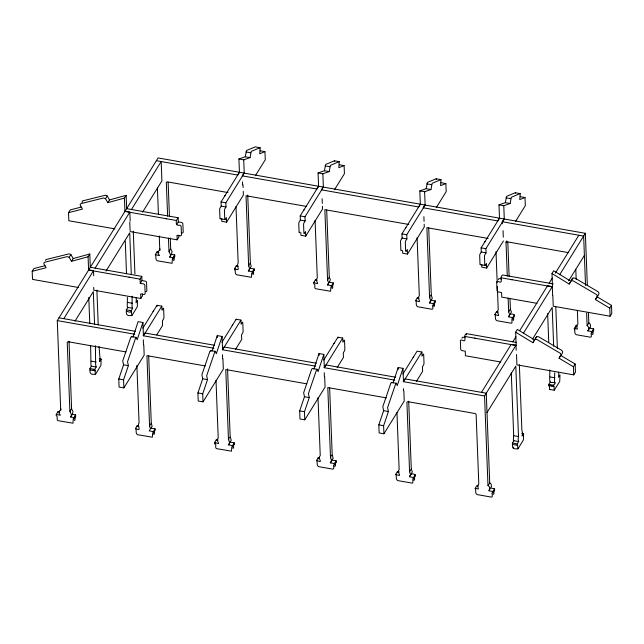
<?xml version="1.0" encoding="UTF-8"?>
<svg xmlns="http://www.w3.org/2000/svg" width="644" height="644" viewBox="0 0 644 644"><rect width="100%" height="100%" fill="white"/><g stroke="black" fill="none" stroke-linecap="round" stroke-linejoin="round"><path stroke-width="0.97" d="M462.07 338.261L462.07 338.06A1.417 1.087 31.8 0 1 463.374 337.271L465.161 337.585M498.408 279.617L498.408 279.424A1.417 1.087 31.8 0 1 499.72 278.627L501.507 278.941M45.523 260.442L45.957 259.588L69.15 253.833L70.88 254.549L73.191 258.542L71.476 261.311L69.174 257.318L67.242 256.618L44.678 262.245C42.142 263.146 46.054 266.519 46.07 267.751L32.2 271.309L32.514 279.391L78.568 287.514M91.416 366.17L89.935 368.577L89.983 369.914L94.781 370.759L94.724 369.423L96.214 367.016L91.311 366.162L90.949 365.325L90.635 345.812M96.173 367.024L95.658 364.931L95.393 345.715M513.888 440.705L512.399 443.112L512.455 444.449L517.253 445.294L517.196 443.958L518.686 441.551L513.775 440.697L513.365 439.321L513.687 435.529L511.28 372.932M518.686 441.551L518.13 439.466L518.484 436.374L515.788 366.13L487.001 412.571M516.617 342.503L466.409 333.64C462.247 335.484 468.204 343.26 461.668 340.032A1.417 1.087 31.8 0 0 460.355 340.829L460.669 349.112A1.626 1.248 31.8 0 0 462.247 350.65L465.25 351.173L465.427 355.762L500.702 361.984M466.409 333.64L466.441 334.824M553.252 283.907L502.747 274.996C498.585 276.848 504.542 284.624 498.005 281.396A1.417 1.087 31.8 0 0 496.693 282.185L497.007 290.476A1.626 1.248 31.8 0 0 498.585 292.006L501.587 292.537L501.765 297.117L537.04 303.34M75.646 414.833L73.931 417.594L70.671 417.022L72.386 414.253L75.646 414.833L75.694 416.169L73.98 418.93L73.255 418.809L72.997 423.205L57.904 420.637L57.268 419.985L57.075 416.072L56.294 415.807L56.245 414.478L60.391 415.203L59.208 413.496L59.353 411.097A2.93 2.254 31.8 0 1 60.238 410.365L60.705 410.107L57.284 320.599L156.371 160.702L237.725 175.055L239.439 172.294L238.924 158.979L245.251 156.782L246.555 150.463L255.282 146.856L260.208 147.806L259.701 153.747L264.966 151.662L265.28 159.744L255.386 175.699M238.924 158.979L243.722 159.825L250.049 157.635L251.281 151.372L260.079 147.701M243.947 173.091L242.241 175.852L316.872 189.03L318.587 186.261L318.072 172.938L324.399 170.749L325.703 164.421L334.429 160.815L339.227 161.66L338.841 167.706L344.105 165.621L344.419 173.711L334.534 189.666M318.072 172.938L322.869 173.791L329.197 171.594L330.428 165.331L339.227 161.66M323.095 187.058L321.38 189.819L418.624 206.974L420.339 204.212L419.824 190.89L426.151 188.7L427.455 182.373L436.181 178.766L440.979 179.612L440.593 185.657L445.865 183.572L446.171 191.662L436.286 207.618M419.824 190.89L424.621 191.735L430.949 189.545L432.18 183.282L440.979 179.612M480.593 264.346A1.626 0.475 -80 0 1 479.997 263.968L479.683 255.676A1.417 0.419 -80 0 1 480.126 253.865L481.261 252.013L481.108 247.835L499.486 218.171L498.979 204.856L505.307 202.659L506.611 196.331L515.337 192.725L520.255 193.683L519.748 199.616L525.013 197.539L525.327 205.621L515.442 221.576M498.979 204.856L503.777 205.702L510.104 203.504L511.336 197.249L520.135 193.578M60.85 408.795L60.786 410.115M159.945 248.898L159.881 250.218M127.423 297.375L127.262 304.62A5.772 1.699 -80 0 0 127.335 306.568L127.689 307.438L132.608 308.307C130.201 311.817 132.342 313.346 126.369 311.141L126.321 309.861L127.81 307.462M132.141 296.24L132.06 305.465A5.772 1.699 -80 0 0 132.133 307.413L132.608 308.307M549.815 369.922L549.735 379.147A5.772 1.699 -80 0 0 549.807 381.095C550.04 384.331 558.565 380.322 553.631 385.168L553.655 386.553L548.841 385.667L548.793 384.388L550.282 381.989M554.693 372.755L554.532 379.992A5.772 1.699 -80 0 0 554.605 381.94L555.031 382.834M132.986 337.102L138.122 321.638L142.92 322.483L143.435 335.798L161.821 306.133L157.023 305.288L142.863 328.134M142.92 322.483L137.18 339.774L136.262 337.416L131.465 336.562L130.772 337.303L122.738 360.865L123.576 364.81L118.77 378.978L119.084 387.068L123.881 387.913L144.175 355.158L143.781 344.838M212.126 351.069L217.269 335.605L222.067 336.45L222.574 349.764L240.961 320.092L236.163 319.247L222.003 342.101M222.067 336.45L216.32 353.733L215.402 351.374L210.612 350.529L209.912 351.262L201.886 374.824L202.723 378.769L197.917 392.945L198.223 401.027L203.021 401.872L223.323 369.117L222.921 358.797M313.878 369.02L319.022 353.548L323.819 354.401L324.334 367.708L342.713 338.044L337.915 337.198L323.755 360.044M323.819 354.401L318.072 371.685L317.162 369.326L312.364 368.481L311.664 369.213L303.638 392.776L304.475 396.72L299.669 410.888L299.983 418.978L304.781 419.824L325.075 387.068L324.681 376.748M393.033 382.979L398.177 367.515L402.975 368.36L403.482 381.675L421.868 352.01L417.071 351.165L402.911 374.011M402.975 368.36L397.227 385.643L396.31 383.285L391.52 382.439L390.819 383.18L382.794 406.742L383.631 410.679L378.825 424.855L379.131 432.937L383.929 433.782L404.231 401.035L403.828 390.715M123.881 387.913L123.568 379.823L128.373 365.655L127.536 361.711L135.562 338.148L136.262 337.416M203.021 401.872L202.715 393.79L207.513 379.614L206.684 375.669L214.71 352.107L215.402 351.374M304.781 419.824L304.467 411.733L309.273 397.565L308.436 393.621L316.462 370.059L317.162 369.326M383.929 433.782L383.623 425.7L388.421 411.524L387.591 407.588L395.617 384.025L396.31 383.285M220.546 218.469A1.626 0.475 -80 0 1 219.95 218.091L219.636 209.799A1.417 0.419 -80 0 1 220.079 207.988L221.214 206.144L221.053 201.958L239.439 172.294M243.722 159.825L244.237 173.139L225.851 202.804L226.012 206.99L224.877 208.833A1.417 0.419 -80 0 0 224.434 210.644L224.748 218.936A1.626 0.475 -80 0 0 225.344 219.314L226.414 217.592L226.591 222.172L221.794 221.327L221.689 218.574M318.579 186.253L300.201 215.925L300.354 220.103L299.219 221.947A1.417 0.419 -80 0 0 298.776 223.758L299.09 232.057A1.626 0.475 -80 0 0 299.685 232.436L299.871 232.138M322.869 173.791L323.377 187.098L304.99 216.77L305.151 220.948L304.016 222.8A1.417 0.419 -80 0 0 303.574 224.603L303.888 232.903A1.626 0.475 -80 0 0 304.483 233.281L305.562 231.55L305.731 236.131L300.933 235.285L300.829 232.532M401.502 250.291L401.445 250.387A1.626 0.475 -80 0 1 400.85 250.001L400.528 241.709A1.417 0.419 -80 0 1 400.971 239.898L402.106 238.055L401.953 233.869L420.339 204.204M424.621 191.735L425.137 205.05L406.75 234.714L406.903 238.9L405.768 240.743A1.417 0.419 -80 0 0 405.326 242.555L405.648 250.854A1.626 0.475 -80 0 0 406.243 251.232L407.314 249.502L407.491 254.082L402.693 253.237L402.589 250.484M481.736 264.451L481.841 267.204L486.639 268.049L486.47 263.46L485.391 265.191A1.626 0.475 -80 0 1 484.795 264.813L484.481 256.521A1.417 0.419 -80 0 1 484.924 254.71L486.059 252.867L485.898 248.681L504.284 219.016L503.777 205.702M218.211 439.989L216.352 439.667L214.637 442.428L214.694 443.772C217.286 443.676 214.235 448.24 216.69 448.659L231.51 451.178L231.776 446.783L232.556 446.928L234.303 444.102L234.255 442.822L230.093 442.09L228.379 444.851L232.54 445.592L234.255 442.822M234.303 444.102L233.627 444.046M317.299 280.1L315.439 279.77L313.725 282.531L313.781 283.875C316.373 283.779 313.322 288.343 315.785 288.762L330.597 291.281L330.863 286.894L331.652 287.031L333.391 284.205L333.342 282.925L329.462 282.241M559.105 358.249L560.956 354.933L560.53 353.427L536.782 339.444L534.882 339.469L532.854 342.697L515.659 332.167L517.374 329.406L534.56 339.935L536.597 336.707L538.287 336.595L561.801 350.4C564.796 352.469 559.531 356.011 559.105 358.249L573.434 366.782L573.748 374.872L516.915 364.842L516.52 354.522M595.442 299.613L597.294 296.296L596.867 294.791L573.554 281.058C569.199 281.162 572.717 276.485 575.269 278.288L598.139 291.764C601.142 293.825 595.869 297.375 595.442 299.613L609.779 308.146L610.085 316.228L553.252 306.206L552.858 295.886M224.579 196.331L225.006 195.583M303.718 210.29L304.153 209.542M405.47 228.242L405.905 227.493M484.626 242.208L485.061 241.46M553.59 385.233L548.793 384.388M156.371 160.702L158.086 157.933L585.348 233.313L587.36 285.566M56.245 414.478L57.952 411.709L59.82 412.039M174.733 254.935L173.019 257.697L169.758 257.125L171.473 254.356L174.733 254.935L174.782 256.272L173.067 259.033L172.351 258.912L172.085 263.307L157.265 260.788C154.93 259.765 156.589 256.111 155.333 254.581L157.047 251.812L158.907 252.142M70.671 417.022C73.319 414.237 67.58 411.355 71.621 409.093L69.013 341.24M169.758 257.125C172.407 254.348 166.667 251.458 170.708 249.196L170.274 238.071M150.946 428.123L155.107 428.856L155.164 430.192L153.449 432.953L152.628 432.816L152.37 437.212L137.55 434.692C135.216 433.621 136.85 429.951 135.498 428.461L137.204 425.692L138.444 425.909M254.203 268.959L252.488 271.728L248.326 270.987L250.041 268.226L254.203 268.959L254.251 270.295L252.537 273.064L251.724 272.927L251.458 277.314L236.638 274.795C234.311 273.724 235.937 270.053 234.585 268.564L236.3 265.803L238.28 266.149M234.633 269.9L235.495 268.516M155.107 428.856L153.401 431.625L149.239 430.884L150.406 428.928L149.561 425.926L151.276 423.156L148.684 355.915M248.326 270.987C251.571 269.12 246.531 265.103 250.363 263.259L247.739 195.019M214.694 443.772L215.547 442.388M228.379 444.851C231.784 442.879 226.221 438.991 230.19 437.083L227.557 368.843M329.181 282.193L327.474 284.954L328.641 283.006L327.563 279.955L329.277 277.186L326.685 209.944M331.676 286.974L331.628 285.695L333.342 282.925M424.847 205.009L423.14 207.771L497.772 220.932L499.486 218.171M336.168 460.798L334.453 463.567L330.292 462.819L332.006 460.058L336.168 460.798L336.216 462.142L334.502 464.904C331.853 463.865 335.395 469.428 332.851 469.146L318.603 466.634C316.204 465.596 317.854 461.941 316.55 460.412L318.265 457.643L319.424 457.844M435.255 300.909L433.541 303.67L429.379 302.93L431.094 300.16L435.255 300.909L435.304 302.245L433.597 305.006C430.941 303.968 434.483 309.531 431.939 309.257L417.69 306.745C415.291 305.707 416.942 302.052 415.638 300.515L417.352 297.745L419.252 298.083M330.292 462.819C333.592 460.879 328.343 456.862 332.199 454.946L329.615 387.672M429.379 302.93C432.679 300.981 427.431 296.964 431.287 295.049L428.703 227.775M502.36 223.742L502.28 221.729L503.994 218.968M507.295 276.083L505.999 242.249L506.852 240.864M409.882 476.085C409.817 473.034 416.016 473.3 415.364 476.093L413.649 478.862L412.788 478.709L412.893 482.573L412.401 483.145L397.742 480.593C395.336 479.563 397.026 475.852 395.698 474.362L397.404 471.601L399.304 471.931M508.969 316.188C508.905 313.137 515.111 313.403 514.451 316.196L512.737 318.965L511.883 318.812L511.98 322.676L511.489 323.248L496.838 320.696C494.423 319.666 496.121 315.963 494.785 314.473L496.5 311.704L498.392 312.042M415.308 474.757L413.593 477.526L409.455 476.777L410.606 474.676L409.584 471.786L411.299 469.025L408.69 401.164M514.403 314.86L512.688 317.629L508.543 316.88L509.702 314.787L508.68 311.889L510.386 309.128L509.992 298.921M484.546 395.971L403.192 381.626L404.907 378.857L486.26 393.21L489.698 482.726L490.189 483.145A2.93 2.254 31.8 0 1 491.147 484.208L491.485 486.695L490.414 487.999L494.56 488.74L492.853 491.501L488.699 490.768L489.77 489.456L489.44 486.969A2.93 2.254 31.8 0 0 488.474 485.914L487.983 485.487L484.546 395.971L515.981 345.256L511.183 344.411L481.462 392.365M585.348 233.313L559.652 274.779M494.56 488.74L494.616 490.068L492.901 492.837C490.454 491.984 493.876 497.393 491.372 497.104L477.115 494.592C474.709 493.594 476.399 489.907 475.159 488.377L476.874 485.616L478.42 485.89M593.655 328.843L591.941 331.604L587.787 330.871L589.501 328.11L593.655 328.843L593.704 330.179L591.989 332.94C589.542 332.087 592.963 337.496 590.459 337.206L576.211 334.695C573.804 333.697 575.495 330.018 574.255 328.488L575.961 325.719L577.515 325.993M574.303 329.825L575.591 327.748M488.039 485.632L489.754 482.871M587.787 330.871L588.858 329.567L588.527 327.08A2.93 2.254 31.8 0 0 587.57 326.017L587.127 325.743L588.841 322.974L588.391 312.356M489.126 490.076L489.979 488.691M32.2 271.309L33.915 268.54L45.008 265.698M114.906 228.878L68.852 220.755L68.538 212.665L70.252 209.904L81.353 207.054M69.174 257.318L70.88 254.549M107.814 202.667L109.528 199.906L126.144 195.341L124.429 198.102L107.814 202.667L105.511 198.674L107.226 195.913L105.495 195.196L82.303 200.952L82.094 202.554M89.798 253.978L90.313 267.292L141.793 276.373L140.078 279.142L88.598 270.061L88.091 256.747L89.798 253.978L73.191 258.542M63.788 318.675L93.509 270.722L88.711 269.876M95.111 268.137L129.847 212.085L125.049 211.24M131.448 209.501L161.169 161.547L161.91 180.908L142.549 212.15M75.002 321.147L93.316 291.595L94.579 324.528M106.01 271.108L129.71 232.87L131.312 274.682M130.136 231.566L177.172 239.858L176.995 235.277L179.998 235.809A1.626 1.248 31.8 0 0 181.479 234.819L181.157 226.519A1.417 1.087 31.8 0 0 179.765 225.255C174.725 226.471 175.844 219.773 178.13 217.736L126.651 208.656L126.144 195.341M93.694 287.385L93.799 290.203L140.835 298.502L140.658 293.914L143.66 294.445A1.626 1.248 31.8 0 0 145.142 293.455L144.82 285.163A1.417 1.087 31.8 0 0 143.427 283.891L140.247 283.32L141.962 280.551L141.793 276.373M176.585 224.676L178.299 221.914L178.13 217.736M89.983 369.914C89.846 372.973 90.128 375.066 95.602 374.188L100.939 365.381L101.124 359.111L99.2 358.772M126.385 311.173C126.111 314.32 126.651 316.357 131.996 315.463L137.309 306.713L137.51 300.386L136.029 302.777L136.367 299.243L135.828 297.592M101.124 359.111L99.635 361.501L99.989 359.28A5.772 1.699 -80 0 0 99.909 357.331L99.055 346.464M94.781 370.759L95.087 370.268L93.163 369.93M131.183 312.018L131.465 311.567L131.787 315.697M140.835 298.502L142.541 295.733L142.477 293.897M177.172 239.858L178.887 237.097L178.815 235.261M156.79 334.808L162.562 325.486L162.393 320.905L163.463 319.174A1.626 0.475 -80 0 0 163.962 317.025L163.64 308.742A1.417 0.419 -80 0 0 163.117 308.484L162.006 310.279L161.821 306.133M226.591 222.172L243.392 195.068L243.247 191.316M235.406 349.612L241.709 339.444L241.532 334.864L242.603 333.133A1.626 0.475 -80 0 0 243.102 330.992L242.78 322.7A1.417 0.419 -80 0 0 242.257 322.451L241.122 324.262L240.961 320.092M305.731 236.131L322.531 209.026L322.427 206.217M337.166 367.563L343.461 357.396L343.284 352.815L344.363 351.085A1.626 0.475 -80 0 0 344.854 348.943L344.54 340.652A1.417 0.419 -80 0 0 344.017 340.402L342.882 342.214L342.713 338.044M407.491 254.082L424.283 226.978L424.179 224.16M416.314 381.522L422.617 371.363L422.44 366.782L423.511 365.043A1.626 0.475 -80 0 0 424.01 362.902L423.688 354.619A1.417 0.419 -80 0 0 423.172 354.361L422.029 356.18L421.868 352.01M486.639 268.049L503.439 240.945M551.997 273.531L553.711 270.77L570.906 281.291L569.191 284.06L551.997 273.531L552.512 286.846L501.032 277.765M512.785 341.827L515.941 336.732M519.628 330.783L547.521 285.775L552.319 286.62L523.371 333.326M549.123 283.183L552.254 278.136M555.378 273.088L578.843 235.229M532.604 338.994L552.182 307.397L553.671 346.255M568.684 280.768L584.382 255.435M532.854 342.697L534.56 339.935M534.882 339.469L536.597 336.707M512.455 444.449C512.318 447.508 512.6 449.601 518.074 448.715L523.403 439.916L523.596 433.637L521.672 433.299M513.711 447.169L513.131 448.079M517.253 445.294L517.559 444.795L517.881 448.94M553.655 386.553L553.929 386.102L554.259 390.232L559.741 381.393L559.982 374.921L558.493 377.312L558.839 373.77L558.3 372.127M573.434 366.782L575.148 364.021L560.811 355.488M609.779 308.146L611.486 305.377L597.157 296.844M573.748 374.872L575.462 372.103L575.148 364.021M610.085 316.228L611.8 313.467L611.486 305.377M569.191 284.06L572.935 278.071M549.67 389.153L549.139 385.362M523.596 433.637L522.107 436.036L522.461 433.815A5.772 1.699 -80 0 0 522.381 431.866L521.898 430.635L519.362 364.657M153.071 311.664L153.505 311.02M232.21 325.631L232.645 324.978M333.962 343.574L334.397 342.93M413.118 357.541L413.553 356.889M171.473 254.356L172.077 251.474L170.708 249.196M72.386 414.253L72.989 411.371L71.621 409.093M329.478 282.048L330.332 279.528L329.277 277.186M505.999 242.249L506.876 241.766L568.588 252.649M250.154 268.178L251.208 266.27L250.363 263.259M151.066 428.075L152.121 426.167L151.276 423.156M230.206 442.042L231.26 440.134L230.278 437.163M431.198 300.128L432.261 298.285L431.319 295.194M589.598 328.062L590.572 326.798L590.242 324.31A2.93 2.254 31.8 0 0 589.284 323.248L588.841 322.974M510.257 314.111L511.408 312.018L510.386 309.128M411.162 474.008L412.321 471.915L411.299 469.025M332.006 460.058L333.173 458.174L332.224 455.091M71.476 261.311L88.091 256.747M68.538 212.665L82.408 209.107C82.392 207.883 78.479 204.502 81.015 203.601L103.579 197.974L105.511 198.674M173.502 260.587L174.194 259.951L174.081 256.634M252.875 274.594C255.032 274.255 251.788 269.458 254.251 270.295M332.022 288.56L332.715 287.924L332.618 285.163M513.067 320.487L513.695 319.915L513.59 317.106M74.414 420.484L75.106 419.84L75.01 417.087M232.935 448.457L233.627 447.822L233.49 444.022M131.384 336.571L131.626 336.981M174.782 256.272L174.186 256.175M75.694 416.169L74.97 416.048M510.885 279.552L512.101 279.713M474.548 338.189L475.763 338.358M155.333 254.581C163.657 256.843 156.331 254.654 158.44 251.2A2.93 2.254 31.8 0 1 159.334 250.468L159.793 250.21L159.253 235.994M313.725 282.531C322.193 285.654 313.837 281.154 317.299 278.007L315.093 220.328M214.637 442.428C223.098 445.551 214.75 441.051 218.211 437.904L215.998 380.226M415.638 300.515C423.849 303.831 415.855 298.711 419.325 295.789L417.095 237.741M494.785 314.473C502.843 317.685 495.268 312.879 498.231 309.708L497.337 286.419M316.55 460.412C324.761 463.728 316.759 458.6 320.237 455.686L317.999 397.638M395.698 474.362C403.756 477.582 396.181 472.768 399.143 469.605L396.954 412.506M433.654 306.488L434.547 305.956L434.41 302.205M592.174 334.445C594.678 334.727 591.256 329.326 593.704 330.179M153.513 434.442L154.447 434.016L154.359 430.538M334.566 466.385L335.435 465.998L335.339 462.481M413.706 480.344L414.607 479.804L414.47 476.053M493.079 494.334L493.948 493.948L493.859 490.43M574.255 328.488L577.507 329.06L576.67 326.629L576.952 324.906L577.885 324.101L577.362 310.231M475.159 488.377L478.42 488.957L477.582 485.809L478.798 483.998L476.133 414.358L475.208 413.553L407.781 401.663L406.903 402.146L409.584 471.786M234.585 268.564C241.814 272.082 235.744 266.117 238.167 262.937L236.002 206.531M135.498 428.461C142.727 431.971 136.657 426.014 139.072 422.834L136.882 365.478M260.168 150.817L264.966 151.662M339.308 164.775L344.105 165.621M441.068 182.727L445.865 183.572M520.223 196.694L525.013 197.539M245.887 151.928L250.685 152.773M325.035 165.886L329.833 166.732M426.787 183.838L431.585 184.683M505.943 197.805L510.74 198.65M245.251 156.782L250.049 157.635M324.399 170.749L329.197 171.594M426.151 188.7L430.949 189.545M505.307 202.659L510.104 203.504M502.28 221.729L583.641 236.082L585.533 285.437M227.944 192.556L167.198 181.841L166.321 182.324L167.617 216.151M306.15 206.362L246.032 195.752L248.648 266.028M408.827 224.474L324.858 209.662L327.563 279.955M488.128 238.465L426.883 227.662L429.604 297.955M221.053 201.958L225.851 202.804M300.201 215.925L304.99 216.77M401.953 233.869L406.75 234.714M481.108 247.835L485.898 248.681M221.214 206.144L226.012 206.99M300.354 220.103L305.151 220.948M402.106 238.055L406.903 238.9M481.261 252.013L486.059 252.867M220.248 218.735L225.046 219.588M480.295 264.612L485.093 265.457M176.416 220.498L124.936 211.417L124.429 198.102M327.474 284.954L331.628 285.695M464.694 336.401L516.174 345.482L515.659 332.167M142.034 280.583L145.142 281.13A1.417 1.087 31.8 0 1 146.534 282.394L146.856 290.694A1.626 1.248 31.8 0 1 145.922 291.692M127.609 302.414L132.406 303.26M550.081 376.949L554.878 377.795M126.321 309.861L131.118 310.706M550.097 385.426L552.013 385.764M549.461 389.387L554.259 390.232M58.99 317.83L135.449 331.322M214.581 345.289L144.86 332.988L143.145 335.749L213.856 348.227M316.389 363.248L224.007 346.955L222.293 349.716L315.649 366.186M395.48 377.199L325.759 364.907L324.045 367.668L394.756 380.137M57.284 320.599L134.717 334.26M125.966 351.946L68.111 341.731L67.234 342.214L69.906 411.854M205.186 365.929L146.937 355.649L149.561 425.926M306.81 383.856L225.77 369.559L228.475 439.852M386.328 397.879L327.788 387.559L330.517 457.852M123.576 364.81L128.373 365.655M202.723 378.769L207.513 379.614M304.475 396.72L309.273 397.565M383.631 410.679L388.421 411.524M91.207 361.155L96.004 362M513.679 435.682L518.476 436.527M89.935 368.577L94.724 369.423M512.399 443.112L517.196 443.958M118.77 378.978L123.568 379.823M197.917 392.945L202.715 393.79M299.669 410.888L304.467 411.733M378.825 424.855L383.623 425.7M335.806 462.07L336.216 462.142M165.347 218.549L166.563 218.815M129.009 277.186L130.225 277.451M95.368 374.389L95.087 370.268M515.337 192.725L515.53 193.16M436.181 178.766L436.391 179.426M334.429 160.815L334.622 161.25M178.299 221.914L181.479 222.486A1.417 1.087 31.8 0 1 182.872 223.758L183.194 232.049A1.626 1.248 31.8 0 1 181.978 233.072M107.226 195.913L109.528 199.906M391.52 382.439L391.673 382.858M210.612 350.529L210.918 351.318M587.127 325.743L586.604 313.258M140.078 279.142L140.247 283.32M337.915 337.198L337.939 337.746M236.163 319.247L236.187 319.794M157.023 305.288L157.072 306.464M168.994 251.965L168.454 238.095M508.68 311.889L508.14 298.027M591.941 331.604L591.989 332.94M575.792 269.297L576.179 279.311M575.961 325.719L576.01 326.854M555.788 306.673L557.39 348.46M552.359 287.618L552.665 295.652M547.65 313.604L548.76 342.455M515.981 345.256L516.174 350.28M512.688 317.629L512.737 318.965M507.81 242.16L509.122 276.308M503.045 230.616L503.294 237.185M496.001 251.659L497.192 282.515M496.5 311.704L496.532 312.63M492.853 491.501L492.901 492.837M433.541 303.67L433.597 305.006M423.889 216.658L424.066 221.351M417.352 297.745L417.376 298.438M413.593 477.526L413.649 478.862M403.458 388.654L403.538 390.667M398.177 367.515L398.25 369.415M397.404 471.601L397.437 472.285M334.453 463.567L334.502 464.904M322.137 198.706L322.314 203.399M324.238 372.691L324.391 376.708M319.022 353.548L319.094 355.456M315.439 279.77L315.471 280.462M318.265 457.643L318.313 458.922M252.488 271.728L252.537 273.064M242.989 184.748L243.102 187.557M242.466 181.882L242.587 184.892M236.3 265.803L236.316 266.238M232.54 445.592L232.589 446.872M222.486 354.739L222.639 358.756M217.269 335.605L217.342 337.504M216.352 439.667L216.368 440.118M173.019 257.697L173.067 259.033M168.132 182.236L169.444 216.376M157.402 187.702L158.408 213.913M157.047 251.812L157.08 252.746M153.401 431.625L153.449 432.953M143.298 339.766L143.491 344.79M133.276 231.188L134.918 273.933M129.887 213.092L130.193 221.125M129.774 222.18L130.104 230.624M137.204 425.692L137.244 426.618M125.258 241.065L126.522 273.837M96.89 290.122L98.226 324.93M93.549 271.728L93.702 275.745M88.775 297.447L89.782 323.682M73.931 417.594L73.98 418.93M57.952 411.709L57.984 412.401"/></g></svg>
